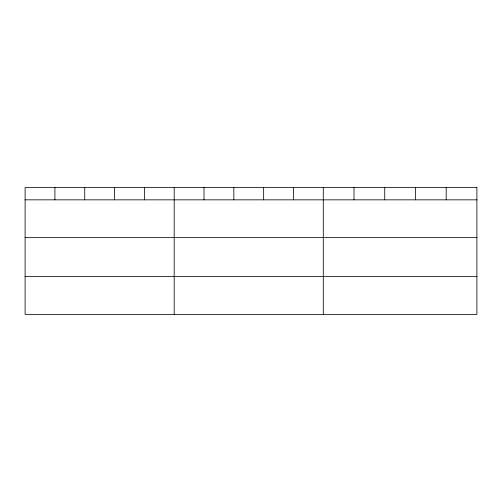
<?xml version="1.0" encoding="UTF-8"?>
<svg xmlns="http://www.w3.org/2000/svg" width="502" height="502" viewBox="0 0 502 502"><rect width="100%" height="100%" fill="white"/><g stroke="black" fill="none" stroke-linecap="round" stroke-linejoin="round"><path stroke-width="0.75" d="M25.1 199.84L476.9 199.84M25.1 237.641L476.9 237.641M25.1 276.589L476.9 276.589M446.178 187.604L446.178 199.84M415.455 187.604L415.455 199.84M384.733 187.604L384.733 199.84M354.01 187.604L354.01 199.84M323.288 187.604L323.288 314.396M293.469 187.604L293.469 199.84M263.65 187.604L263.65 199.84M233.832 187.604L233.832 199.84M204.013 187.604L204.013 199.84M174.194 187.604L174.194 314.396M144.375 187.604L144.375 199.84M114.556 187.604L114.556 199.84M84.738 187.604L84.738 199.84M54.919 187.604L54.919 199.84M476.9 187.604L25.1 187.604L25.1 314.396L476.9 314.396L476.9 187.604"/></g></svg>
